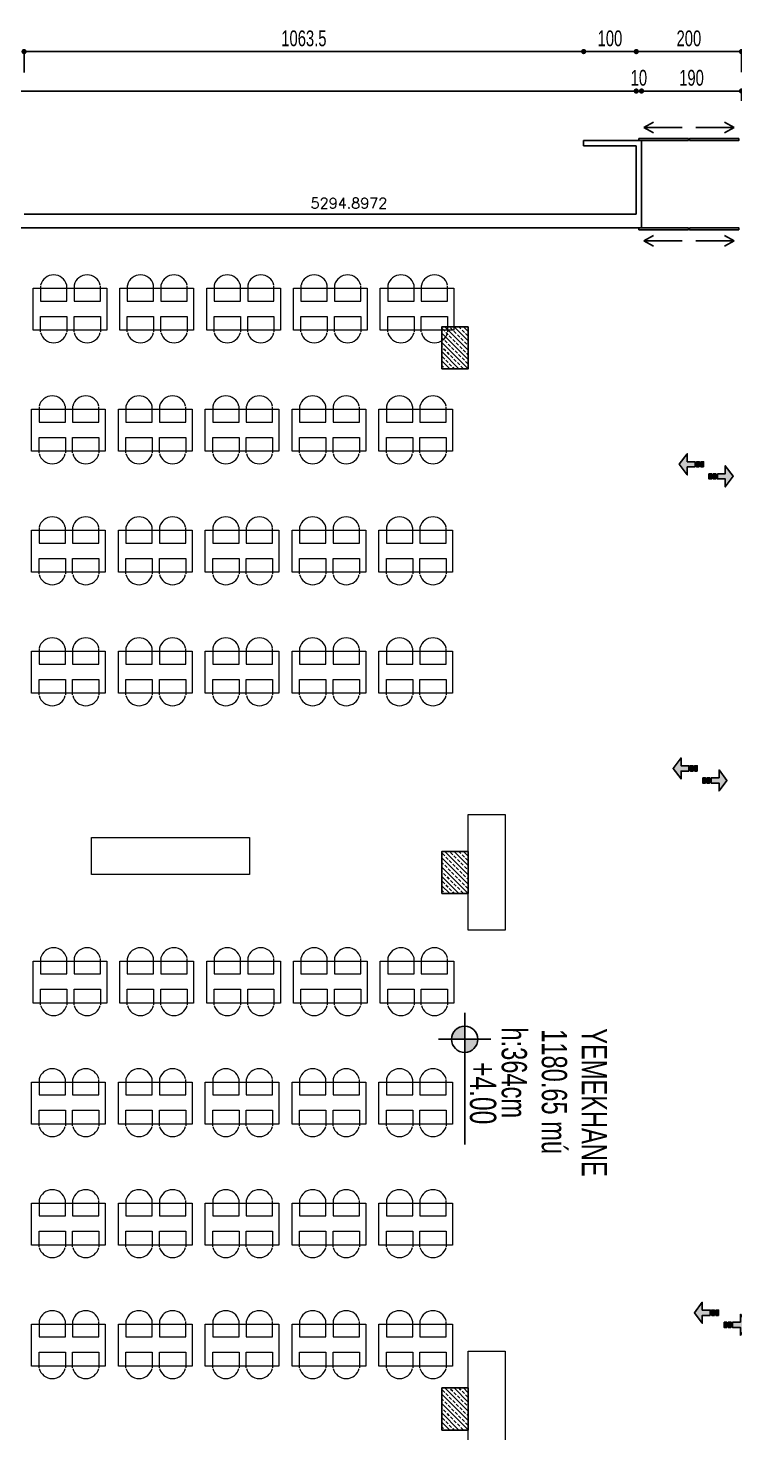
# Model space of a CAD drawing. Header units: millimetres. Extents: x 322668 to 332469, y 13187 to 20117.
# Drawn here: x 326227 to 327571, y 16097 to 18768 of the extents above; entities that cross this region are included whole.
import ezdxf
from ezdxf.enums import TextEntityAlignment as Align

# ---------------------------------------------------------------- set-up
doc = ezdxf.new("R2010")
doc.units = ezdxf.units.MM
doc.header["$LTSCALE"] = 50
doc.header["$MEASUREMENT"] = 0
doc.header["$PDMODE"] = 3
doc.header["$PDSIZE"] = -0.5
doc.layers.get('0').update_dxf_attribs({"linetype": 'CONTINUOUS'})
doc.layers.get('DEFPOINTS').update_dxf_attribs({"linetype": 'CONTINUOUS'})
for name, color, linetype in [('Duvar h-190', 8, 'CONTINUOUS'), ('KAPI', 12, 'CONTINUOUS'), ('KOT-BITMIS', 7, 'CONTINUOUS'), ('KOT-BITMIS @ 1', 7, 'CONTINUOUS'), ('KOT-CIZGI', 7, 'CONTINUOUS'), ('KOT-KABA', 6, 'CONTINUOUS'), ('MIM_BA', 3, 'CONTINUOUS'), ('MIM_DUVAR', 4, 'CONTINUOUS'), ('MIM_OLCU-DIS', 1, 'CONTINUOUS'), ('MIM_TARAMA', 8, 'CONTINUOUS'), ('TEXT2', 2, 'CONTINUOUS')]:
    doc.layers.add(name, color=color, linetype=linetype)
doc.layers.add('MIM_TEFRIS', color=31, linetype='CONTINUOUS', lineweight=5)
doc.styles.add('KOT', font='twsimplx.shx', dxfattribs={"width": 0.7, "height": 40})
doc.styles.add('OLCU', font='TSIMPLEX.SHX', dxfattribs={"width": 0.7})
doc.styles.add('ROMANS', font='romans.shx')
doc.styles.add('TWSIMPLX', font='twsimplx.shx', dxfattribs={"width": 0.7})
doc.dimstyles.new('200-OLCU-DIŞ', dxfattribs={"dimtxt": 30, "dimasz": 10, "dimexe": 0, "dimexo": 0, "dimgap": 10, "dimtad": 1, "dimdec": 1, "dimdsep": 46, "dimtxsty": 'OLCU', "dimblk1": 'DOT', "dimblk2": 'DOT', "dimsah": 1, "dimcen": 0, "dimclrd": 7, "dimclre": 7, "dimclrt": 4, "dimadec": 0, "dimazin": 0, "dimtfac": 1, "dimtdec": 1, "dimtix": 1, "dimtmove": 2, "dimatfit": 3, "dimldrblk": 'DOT', "dimfxl": 0, "dimtolj": 1, "dimarcsym": 0})

# ---------------------------------------------------------------- blocks, each defined once
blk = doc.blocks.new('_DOT')
at = {"color": 0, "linetype": 'ByBlock'}
blk.add_line((-0.5, 0), (-1, 0), dxfattribs=at)
at = {"color": 0, "linetype": 'ByBlock', "const_width": 0.5}
blk.add_lwpolyline([(-0.25, 0, 1), (0.25, 0, 1)], format="xyb", close=True, dxfattribs=at)
blk = doc.blocks.new('*D239')
at = {"layer": 'DEFPOINTS', "color": 0}
for p in [(327393.1, 18648), (327393.1, 18554, -1682.5), (327583.1, 18408, -452.2)]:
    blk.add_point(p, dxfattribs=at)
at = {"layer": 'MIM_OLCU-DIS', "color": 7, "lineweight": -2}
for p, q in [((327393.1, 18645.7), (327393.1, 18648)), ((327573.1, 18648), (327403.1, 18648)), ((327583.1, 18629.2), (327583.1, 18648))]:
    blk.add_line(p, q, dxfattribs=at)
at = {"layer": 'MIM_OLCU-DIS', "color": 7, "lineweight": -2, "xscale": 10, "yscale": 10, "zscale": 10, "rotation": 180}
blk.add_blockref('_DOT', (327393.1, 18648), dxfattribs=at)
at = {"layer": 'MIM_OLCU-DIS', "color": 7, "lineweight": -2, "xscale": 10, "yscale": 10, "zscale": 10}
blk.add_blockref('_DOT', (327583.1, 18648), dxfattribs=at)
at = {"layer": 'MIM_OLCU-DIS', "color": 4, "insert": (327488.1, 18673), "char_height": 30, "attachment_point": 5, "style": 'OLCU'}
blk.add_mtext('\\A1;190', dxfattribs=at)
blk = doc.blocks.new('*D240')
at = {"layer": 'DEFPOINTS', "color": 0}
for p in [(327383.1, 18648), (327383.1, 18544, -1682.5), (327393.1, 18554, -1682.5)]:
    blk.add_point(p, dxfattribs=at)
at = {"layer": 'MIM_OLCU-DIS', "color": 7, "lineweight": -2}
for p, q in [((327373.1, 18648), (327363.1, 18648)), ((327383.1, 18645.5), (327383.1, 18648)), ((327393.1, 18648), (327383.1, 18648)), ((327393.1, 18645.7), (327393.1, 18648)), ((327403.1, 18648), (327413.1, 18648))]:
    blk.add_line(p, q, dxfattribs=at)
at = {"layer": 'MIM_OLCU-DIS', "color": 7, "lineweight": -2, "xscale": 10, "yscale": 10, "zscale": 10}
blk.add_blockref('_DOT', (327383.1, 18648), dxfattribs=at)
at = {"layer": 'MIM_OLCU-DIS', "color": 7, "lineweight": -2, "xscale": 10, "yscale": 10, "zscale": 10, "rotation": 180}
blk.add_blockref('_DOT', (327393.1, 18648), dxfattribs=at)
at = {"layer": 'MIM_OLCU-DIS', "color": 4, "insert": (327388.1, 18673), "char_height": 30, "attachment_point": 5, "style": 'OLCU'}
blk.add_mtext('\\A1;10', dxfattribs=at)
blk = doc.blocks.new('*D241')
at = {"layer": 'DEFPOINTS', "color": 0}
for p in [(324530.6, 18648), (327383.1, 18544, -1682.5), (324530.6, 18408, -758.8)]:
    blk.add_point(p, dxfattribs=at)
at = {"layer": 'MIM_OLCU-DIS', "color": 7, "lineweight": -2}
for p, q in [((324530.6, 18635.9), (324530.6, 18648)), ((327373.1, 18648), (324540.6, 18648)), ((327383.1, 18645.5), (327383.1, 18648))]:
    blk.add_line(p, q, dxfattribs=at)
at = {"layer": 'MIM_OLCU-DIS', "color": 7, "lineweight": -2, "xscale": 10, "yscale": 10, "zscale": 10, "rotation": 180}
blk.add_blockref('_DOT', (324530.6, 18648), dxfattribs=at)
at = {"layer": 'MIM_OLCU-DIS', "color": 7, "lineweight": -2, "xscale": 10, "yscale": 10, "zscale": 10}
blk.add_blockref('_DOT', (327383.1, 18648), dxfattribs=at)
at = {"layer": 'MIM_OLCU-DIS', "color": 4, "insert": (325956.9, 18673), "char_height": 30, "attachment_point": 5, "style": 'OLCU'}
blk.add_mtext('\\A1;2852.5', dxfattribs=at)
blk = doc.blocks.new('*D246')
at = {"layer": 'DEFPOINTS', "color": 0}
for p in [(327383.1, 18723), (327383.1, 18544, -1682.5), (327583.1, 18408, 67.5)]:
    blk.add_point(p, dxfattribs=at)
at = {"layer": 'MIM_OLCU-DIS', "color": 7, "lineweight": -2}
for p, q in [((327383.1, 18718.7), (327383.1, 18723)), ((327573.1, 18723), (327393.1, 18723)), ((327583.1, 18683.9), (327583.1, 18723))]:
    blk.add_line(p, q, dxfattribs=at)
at = {"layer": 'MIM_OLCU-DIS', "color": 7, "lineweight": -2, "xscale": 10, "yscale": 10, "zscale": 10, "rotation": 180}
blk.add_blockref('_DOT', (327383.1, 18723), dxfattribs=at)
at = {"layer": 'MIM_OLCU-DIS', "color": 7, "lineweight": -2, "xscale": 10, "yscale": 10, "zscale": 10}
blk.add_blockref('_DOT', (327583.1, 18723), dxfattribs=at)
at = {"layer": 'MIM_OLCU-DIS', "color": 4, "insert": (327483.1, 18748), "char_height": 30, "attachment_point": 5, "style": 'OLCU'}
blk.add_mtext('\\A1;200', dxfattribs=at)
blk = doc.blocks.new('*D247')
at = {"layer": 'DEFPOINTS', "color": 0}
for p in [(327283.1, 18723), (327283.1, 18544, -1682.5), (327383.1, 18544, -1682.5)]:
    blk.add_point(p, dxfattribs=at)
at = {"layer": 'MIM_OLCU-DIS', "color": 7, "lineweight": -2}
for p, q in [((327283.1, 18718.7), (327283.1, 18723)), ((327373.1, 18723), (327293.1, 18723)), ((327383.1, 18718.7), (327383.1, 18723))]:
    blk.add_line(p, q, dxfattribs=at)
at = {"layer": 'MIM_OLCU-DIS', "color": 7, "lineweight": -2, "xscale": 10, "yscale": 10, "zscale": 10, "rotation": 180}
blk.add_blockref('_DOT', (327283.1, 18723), dxfattribs=at)
at = {"layer": 'MIM_OLCU-DIS', "color": 7, "lineweight": -2, "xscale": 10, "yscale": 10, "zscale": 10}
blk.add_blockref('_DOT', (327383.1, 18723), dxfattribs=at)
at = {"layer": 'MIM_OLCU-DIS', "color": 4, "insert": (327333.1, 18748), "char_height": 30, "attachment_point": 5, "style": 'OLCU'}
blk.add_mtext('\\A1;100', dxfattribs=at)
blk = doc.blocks.new('*D248')
at = {"layer": 'DEFPOINTS', "color": 0}
for p in [(326219.6, 18723), (327283.1, 18544, -1682.5), (326219.6, 18414)]:
    blk.add_point(p, dxfattribs=at)
at = {"layer": 'MIM_OLCU-DIS', "color": 7, "lineweight": -2}
for p, q in [((326219.6, 18683), (326219.6, 18723)), ((327273.1, 18723), (326229.6, 18723)), ((327283.1, 18718.7), (327283.1, 18723))]:
    blk.add_line(p, q, dxfattribs=at)
at = {"layer": 'MIM_OLCU-DIS', "color": 7, "lineweight": -2, "xscale": 10, "yscale": 10, "zscale": 10, "rotation": 180}
blk.add_blockref('_DOT', (326219.6, 18723), dxfattribs=at)
at = {"layer": 'MIM_OLCU-DIS', "color": 7, "lineweight": -2, "xscale": 10, "yscale": 10, "zscale": 10}
blk.add_blockref('_DOT', (327283.1, 18723), dxfattribs=at)
at = {"layer": 'MIM_OLCU-DIS', "color": 4, "insert": (326751.4, 18748), "char_height": 30, "attachment_point": 5, "style": 'OLCU'}
blk.add_mtext('\\A1;1063.5', dxfattribs=at)
blk = doc.blocks.new('100KOTPL')
at = {"layer": 'KOT-CIZGI'}
h = blk.add_hatch(color=256, dxfattribs=at)
h.paths.add_polyline_path([(0, 0), (12.5, 0, 0.414214), (0, 12.5)])
h.paths.add_polyline_path([(0, -12.5), (0, 0), (-12.5, 0, 0.414214)])
for p, q in [((0, -25), (0, 25)), ((-25, 0), (100, 0))]:
    blk.add_line(p, q, dxfattribs=at)
blk.add_circle((0, 0), 12.5, dxfattribs=at)
at = {"layer": 'KOT-BITMIS', "style": 'KOT', "width": 0.7}
blk.add_attdef('BITMISKOT', (25, 5), '', height=25, dxfattribs=at)
at = {"layer": 'KOT-KABA', "style": 'KOT', "width": 0.7}
blk.add_attdef('KABAKOT', text='', height=25, dxfattribs=at).set_placement((25, -5), align=Align.TOP_LEFT)
blk = doc.blocks.new('*U547')
at = {"layer": 'TEXT2'}
ref = blk.add_blockref('100KOTPL', (327057, 16845.4), dxfattribs=dict(at, xscale=2, yscale=2, zscale=4, rotation=270))
ref.add_attrib('BITMISKOT', '+4.00', (327067, 16802.1), dxfattribs={"layer": 'KOT-BITMIS @ 1', "height": 50, "rotation": 270, "style": 'KOT', "width": 0.7})
blk = doc.blocks.new('YÖN OKU')
at = {"linetype": 'Continuous'}
h = blk.add_hatch(color=1, dxfattribs=at)
h.paths.add_polyline_path([(10, -8), (0, -8), (0, -13), (10, -13)])
h.paths.add_polyline_path([(10, 0), (0, 0), (0, -5), (10, -5)])
blk.add_hatch(color=1, dxfattribs=at).paths.add_polyline_path([(10, -16), (0, -16), (0, -31), (-15, -31), (5, -46), (25, -31), (10, -31)])
at = {"color": 1, "linetype": 'Continuous'}
for points in [[(10, 0), (0, 0), (0, -5), (10, -5)], [(10, -8), (0, -8), (0, -13), (10, -13)]]:
    blk.add_lwpolyline(points, close=True, dxfattribs=at)
blk.add_lwpolyline([(10, -16), (0, -16), (0, -31), (-15, -31), (5, -46), (25, -31), (10, -31), (10, -16)], dxfattribs=at)

msp = doc.modelspace()

# ---------------------------------------------------------------- hatches: boundary and pattern name
at = {"layer": 'MIM_TARAMA'}
h = msp.add_hatch(dxfattribs=at)
h.set_pattern_fill('ANSI33', color=256, scale=50, angle=-90)
h.set_pattern_definition([(315, (321596.336, 414617.525), (8.83883476, 8.83883476), []), (315, (321596.336, 414608.686), (8.83883476, 8.83883476), [6.25, -3.125])])
h.paths.add_polyline_path([(327063.62, 18120), (327063.62, 18200), (327038.62, 18200), (327038.62, 18120)])
h.paths.add_polyline_path([(327038.62, 18120), (327038.62, 18200), (327013.62, 18200), (327013.62, 18120)])
h = msp.add_hatch(dxfattribs=at)
h.set_pattern_fill('ANSI33', color=256, scale=50, angle=-90)
h.set_pattern_definition([(315, (321596.336, 413620.025), (8.83883476, 8.83883476), []), (315, (321596.336, 413611.186), (8.83883476, 8.83883476), [6.25, -3.125])])
h.paths.add_polyline_path([(327063.62, 17122.5), (327063.62, 17202.5), (327038.62, 17202.5), (327038.62, 17122.5)])
h.paths.add_polyline_path([(327038.62, 17122.5), (327038.62, 17202.5), (327013.62, 17202.5), (327013.62, 17122.5)])
h = msp.add_hatch(dxfattribs=at)
h.set_pattern_fill('ANSI33', color=256, scale=50, angle=-90)
h.set_pattern_definition([(315, (321596.336, 412600.025), (8.83883476, 8.83883476), []), (315, (321596.336, 412591.186), (8.83883476, 8.83883476), [6.25, -3.125])])
h.paths.add_polyline_path([(327063.62, 16102.5), (327063.62, 16182.5), (327038.62, 16182.5), (327038.62, 16102.5)])
h.paths.add_polyline_path([(327038.62, 16102.5), (327038.62, 16182.5), (327013.62, 16182.5), (327013.62, 16102.5)])

# ---------------------------------------------------------------- linework, layer by layer
at = {"layer": 'KAPI'}
for p, q in [((327397.27, 18578.66, -1682.5), (327415.76, 18589.05, -1682.5)), ((327569.24, 18578.66, -1682.5), (327550.76, 18589.05, -1682.5)), ((327397.27, 18578.66, -1682.5), (327470.32, 18578.66, -1682.5)), ((327397.27, 18578.66, -1682.5), (327415.76, 18568.27, -1682.5)), ((327569.24, 18578.66, -1682.5), (327496.19, 18578.66, -1682.5)), ((327569.24, 18578.66, -1682.5), (327550.76, 18568.27, -1682.5)), ((327397.27, 18363.27, -1682.5), (327415.76, 18373.66, -1682.5)), ((327397.27, 18363.27, -1682.5), (327415.76, 18352.88, -1682.5)), ((327397.27, 18363.27, -1682.5), (327470.32, 18363.27, -1682.5)), ((327569.24, 18363.27, -1682.5), (327496.19, 18363.27, -1682.5)), ((327569.24, 18363.27, -1682.5), (327550.76, 18373.66, -1682.5)), ((327569.24, 18363.27, -1682.5), (327550.76, 18352.88, -1682.5))]:
    msp.add_line(p, q, dxfattribs=at)
at = {"layer": 'KAPI', "elevation": -1682.5}
for points in [[(327482.09, 18553.96), (327482.09, 18557.58), (327388.26, 18557.58), (327388.26, 18553.96), (327482.09, 18553.96)], [(327484.09, 18553.96), (327484.09, 18557.58), (327577.92, 18557.58), (327577.92, 18553.96), (327484.09, 18553.96)], [(327482.09, 18387.96), (327482.09, 18384.35), (327388.26, 18384.35), (327388.26, 18387.96), (327482.09, 18387.96)], [(327484.09, 18387.96), (327484.09, 18384.35), (327577.92, 18384.35), (327577.92, 18387.96), (327484.09, 18387.96)]]:
    msp.add_lwpolyline(points, dxfattribs=at)
at = {"layer": 'MIM_BA'}
for points in [[(327063.62, 18200), (327013.62, 18200), (327013.62, 18120), (327063.62, 18120)], [(327063.62, 17202.5), (327013.62, 17202.5), (327013.62, 17122.5), (327063.62, 17122.5)], [(327063.62, 16182.5), (327013.62, 16182.5), (327013.62, 16102.5), (327063.62, 16102.5)]]:
    msp.add_lwpolyline(points, close=True, dxfattribs=at)
at = {"layer": 'MIM_DUVAR'}
for p, q in [((327283.09, 18543.96, -1682.5), (327283.09, 18553.96, -1682.5)), ((327283.09, 18553.96, -1682.5), (327393.09, 18553.96, -1682.5)), ((327383.09, 18543.96, -1682.5), (327283.09, 18543.96, -1682.5)), ((327383.09, 18413.96, -1682.5), (327383.09, 18543.96, -1682.5)), ((327393.09, 18387.96, -1682.5), (327393.09, 18553.96, -1682.5)), ((327168.62, 18387.96), (327393.09, 18387.96, -1682.5))]:
    msp.add_line(p, q, dxfattribs=at)
at = {"layer": 'MIM_DUVAR', "color": 22}
for p, q in [((326219.62, 18413.96), (327383.09, 18413.96)), ((324818.12, 18387.96), (327168.62, 18387.96))]:
    msp.add_line(p, q, dxfattribs=at)
at = {"layer": 'MIM_TEFRIS'}
for points in [[(326376.66, 18273.14), (326376.66, 18193.14), (326236.66, 18193.14), (326236.66, 18273.14)], [(326541.66, 18273.14), (326541.66, 18193.14), (326401.66, 18193.14), (326401.66, 18273.14)], [(326706.66, 18273.14), (326706.66, 18193.14), (326566.66, 18193.14), (326566.66, 18273.14)], [(326871.66, 18273.14), (326871.66, 18193.14), (326731.66, 18193.14), (326731.66, 18273.14)], [(327036.66, 18273.14), (327036.66, 18193.14), (326896.66, 18193.14), (326896.66, 18273.14)], [(326373.95, 18043.14), (326373.95, 17963.14), (326233.95, 17963.14), (326233.95, 18043.14)], [(326538.95, 18043.14), (326538.95, 17963.14), (326398.95, 17963.14), (326398.95, 18043.14)], [(326703.95, 18043.14), (326703.95, 17963.14), (326563.95, 17963.14), (326563.95, 18043.14)], [(326868.95, 18043.14), (326868.95, 17963.14), (326728.95, 17963.14), (326728.95, 18043.14)], [(327033.95, 18043.14), (327033.95, 17963.14), (326893.95, 17963.14), (326893.95, 18043.14)], [(326373.95, 17813.14), (326373.95, 17733.14), (326233.95, 17733.14), (326233.95, 17813.14)], [(326538.95, 17813.14), (326538.95, 17733.14), (326398.95, 17733.14), (326398.95, 17813.14)], [(326703.95, 17813.14), (326703.95, 17733.14), (326563.95, 17733.14), (326563.95, 17813.14)], [(326868.95, 17813.14), (326868.95, 17733.14), (326728.95, 17733.14), (326728.95, 17813.14)], [(327033.95, 17813.14), (327033.95, 17733.14), (326893.95, 17733.14), (326893.95, 17813.14)], [(326373.95, 17583.14), (326373.95, 17503.14), (326233.95, 17503.14), (326233.95, 17583.14)], [(326538.95, 17583.14), (326538.95, 17503.14), (326398.95, 17503.14), (326398.95, 17583.14)], [(326703.95, 17583.14), (326703.95, 17503.14), (326563.95, 17503.14), (326563.95, 17583.14)], [(326868.95, 17583.14), (326868.95, 17503.14), (326728.95, 17503.14), (326728.95, 17583.14)], [(327033.95, 17583.14), (327033.95, 17503.14), (326893.95, 17503.14), (326893.95, 17583.14)], [(326376.66, 16994.07), (326376.66, 16914.07), (326236.66, 16914.07), (326236.66, 16994.07)], [(326541.66, 16994.07), (326541.66, 16914.07), (326401.66, 16914.07), (326401.66, 16994.07)], [(326706.66, 16994.07), (326706.66, 16914.07), (326566.66, 16914.07), (326566.66, 16994.07)], [(326871.66, 16994.07), (326871.66, 16914.07), (326731.66, 16914.07), (326731.66, 16994.07)], [(327036.66, 16994.07), (327036.66, 16914.07), (326896.66, 16914.07), (326896.66, 16994.07)], [(326373.95, 16764.07), (326373.95, 16684.07), (326233.95, 16684.07), (326233.95, 16764.07)], [(326538.95, 16764.07), (326538.95, 16684.07), (326398.95, 16684.07), (326398.95, 16764.07)], [(326703.95, 16764.07), (326703.95, 16684.07), (326563.95, 16684.07), (326563.95, 16764.07)], [(326868.95, 16764.07), (326868.95, 16684.07), (326728.95, 16684.07), (326728.95, 16764.07)], [(327033.95, 16764.07), (327033.95, 16684.07), (326893.95, 16684.07), (326893.95, 16764.07)], [(326373.95, 16534.07), (326373.95, 16454.07), (326233.95, 16454.07), (326233.95, 16534.07)], [(326538.95, 16534.07), (326538.95, 16454.07), (326398.95, 16454.07), (326398.95, 16534.07)], [(326703.95, 16534.07), (326703.95, 16454.07), (326563.95, 16454.07), (326563.95, 16534.07)], [(326868.95, 16534.07), (326868.95, 16454.07), (326728.95, 16454.07), (326728.95, 16534.07)], [(327033.95, 16534.07), (327033.95, 16454.07), (326893.95, 16454.07), (326893.95, 16534.07)], [(326373.95, 16304.07), (326373.95, 16224.07), (326233.95, 16224.07), (326233.95, 16304.07)], [(326538.95, 16304.07), (326538.95, 16224.07), (326398.95, 16224.07), (326398.95, 16304.07)], [(326703.95, 16304.07), (326703.95, 16224.07), (326563.95, 16224.07), (326563.95, 16304.07)], [(326868.95, 16304.07), (326868.95, 16224.07), (326728.95, 16224.07), (326728.95, 16304.07)], [(327033.95, 16304.07), (327033.95, 16224.07), (326893.95, 16224.07), (326893.95, 16304.07)]]:
    msp.add_lwpolyline(points, close=True, dxfattribs=at)
for points in [[(326250.85, 18277.95), (326250.85, 18248.54), (326300.85, 18248.54), (326300.85, 18277.95)], [(326314.59, 18277.95), (326314.59, 18248.54), (326364.59, 18248.54), (326364.59, 18277.95)], [(326415.85, 18277.95), (326415.85, 18248.54), (326465.85, 18248.54), (326465.85, 18277.95)], [(326479.59, 18277.95), (326479.59, 18248.54), (326529.59, 18248.54), (326529.59, 18277.95)], [(326580.85, 18277.95), (326580.85, 18248.54), (326630.85, 18248.54), (326630.85, 18277.95)], [(326644.59, 18277.95), (326644.59, 18248.54), (326694.59, 18248.54), (326694.59, 18277.95)], [(326745.85, 18277.95), (326745.85, 18248.54), (326795.85, 18248.54), (326795.85, 18277.95)], [(326809.59, 18277.95), (326809.59, 18248.54), (326859.59, 18248.54), (326859.59, 18277.95)], [(326910.85, 18277.95), (326910.85, 18248.54), (326960.85, 18248.54), (326960.85, 18277.95)], [(326974.59, 18277.95), (326974.59, 18248.54), (327024.59, 18248.54), (327024.59, 18277.95)], [(326250.85, 18190), (326250.85, 18219.4), (326300.85, 18219.4), (326300.85, 18190)], [(326314.59, 18190), (326314.59, 18219.4), (326364.59, 18219.4), (326364.59, 18190)], [(326415.85, 18190), (326415.85, 18219.4), (326465.85, 18219.4), (326465.85, 18190)], [(326479.59, 18190), (326479.59, 18219.4), (326529.59, 18219.4), (326529.59, 18190)], [(326580.85, 18190), (326580.85, 18219.4), (326630.85, 18219.4), (326630.85, 18190)], [(326644.59, 18190), (326644.59, 18219.4), (326694.59, 18219.4), (326694.59, 18190)], [(326745.85, 18190), (326745.85, 18219.4), (326795.85, 18219.4), (326795.85, 18190)], [(326809.59, 18190), (326809.59, 18219.4), (326859.59, 18219.4), (326859.59, 18190)], [(326910.85, 18190), (326910.85, 18219.4), (326960.85, 18219.4), (326960.85, 18190)], [(326974.59, 18190), (326974.59, 18219.4), (327024.59, 18219.4), (327024.59, 18190)], [(326248.15, 18047.95), (326248.15, 18018.54), (326298.15, 18018.54), (326298.15, 18047.95)], [(326311.88, 18047.95), (326311.88, 18018.54), (326361.88, 18018.54), (326361.88, 18047.95)], [(326413.15, 18047.95), (326413.15, 18018.54), (326463.15, 18018.54), (326463.15, 18047.95)], [(326476.88, 18047.95), (326476.88, 18018.54), (326526.88, 18018.54), (326526.88, 18047.95)], [(326578.15, 18047.95), (326578.15, 18018.54), (326628.15, 18018.54), (326628.15, 18047.95)], [(326641.88, 18047.95), (326641.88, 18018.54), (326691.88, 18018.54), (326691.88, 18047.95)], [(326743.15, 18047.95), (326743.15, 18018.54), (326793.15, 18018.54), (326793.15, 18047.95)], [(326806.88, 18047.95), (326806.88, 18018.54), (326856.88, 18018.54), (326856.88, 18047.95)], [(326908.15, 18047.95), (326908.15, 18018.54), (326958.15, 18018.54), (326958.15, 18047.95)], [(326971.88, 18047.95), (326971.88, 18018.54), (327021.88, 18018.54), (327021.88, 18047.95)], [(326248.15, 17960), (326248.15, 17989.4), (326298.15, 17989.4), (326298.15, 17960)], [(326311.88, 17960), (326311.88, 17989.4), (326361.88, 17989.4), (326361.88, 17960)], [(326413.15, 17960), (326413.15, 17989.4), (326463.15, 17989.4), (326463.15, 17960)], [(326476.88, 17960), (326476.88, 17989.4), (326526.88, 17989.4), (326526.88, 17960)], [(326578.15, 17960), (326578.15, 17989.4), (326628.15, 17989.4), (326628.15, 17960)], [(326641.88, 17960), (326641.88, 17989.4), (326691.88, 17989.4), (326691.88, 17960)], [(326743.15, 17960), (326743.15, 17989.4), (326793.15, 17989.4), (326793.15, 17960)], [(326806.88, 17960), (326806.88, 17989.4), (326856.88, 17989.4), (326856.88, 17960)], [(326908.15, 17960), (326908.15, 17989.4), (326958.15, 17989.4), (326958.15, 17960)], [(326971.88, 17960), (326971.88, 17989.4), (327021.88, 17989.4), (327021.88, 17960)], [(326248.15, 17817.95), (326248.15, 17788.54), (326298.15, 17788.54), (326298.15, 17817.95)], [(326311.88, 17817.95), (326311.88, 17788.54), (326361.88, 17788.54), (326361.88, 17817.95)], [(326413.15, 17817.95), (326413.15, 17788.54), (326463.15, 17788.54), (326463.15, 17817.95)], [(326476.88, 17817.95), (326476.88, 17788.54), (326526.88, 17788.54), (326526.88, 17817.95)], [(326578.15, 17817.95), (326578.15, 17788.54), (326628.15, 17788.54), (326628.15, 17817.95)], [(326641.88, 17817.95), (326641.88, 17788.54), (326691.88, 17788.54), (326691.88, 17817.95)], [(326743.15, 17817.95), (326743.15, 17788.54), (326793.15, 17788.54), (326793.15, 17817.95)], [(326806.88, 17817.95), (326806.88, 17788.54), (326856.88, 17788.54), (326856.88, 17817.95)], [(326908.15, 17817.95), (326908.15, 17788.54), (326958.15, 17788.54), (326958.15, 17817.95)], [(326971.88, 17817.95), (326971.88, 17788.54), (327021.88, 17788.54), (327021.88, 17817.95)], [(326248.15, 17730), (326248.15, 17759.4), (326298.15, 17759.4), (326298.15, 17730)], [(326311.88, 17730), (326311.88, 17759.4), (326361.88, 17759.4), (326361.88, 17730)], [(326413.15, 17730), (326413.15, 17759.4), (326463.15, 17759.4), (326463.15, 17730)], [(326476.88, 17730), (326476.88, 17759.4), (326526.88, 17759.4), (326526.88, 17730)], [(326578.15, 17730), (326578.15, 17759.4), (326628.15, 17759.4), (326628.15, 17730)], [(326641.88, 17730), (326641.88, 17759.4), (326691.88, 17759.4), (326691.88, 17730)], [(326743.15, 17730), (326743.15, 17759.4), (326793.15, 17759.4), (326793.15, 17730)], [(326806.88, 17730), (326806.88, 17759.4), (326856.88, 17759.4), (326856.88, 17730)], [(326908.15, 17730), (326908.15, 17759.4), (326958.15, 17759.4), (326958.15, 17730)], [(326971.88, 17730), (326971.88, 17759.4), (327021.88, 17759.4), (327021.88, 17730)], [(326248.15, 17587.95), (326248.15, 17558.54), (326298.15, 17558.54), (326298.15, 17587.95)], [(326311.88, 17587.95), (326311.88, 17558.54), (326361.88, 17558.54), (326361.88, 17587.95)], [(326413.15, 17587.95), (326413.15, 17558.54), (326463.15, 17558.54), (326463.15, 17587.95)], [(326476.88, 17587.95), (326476.88, 17558.54), (326526.88, 17558.54), (326526.88, 17587.95)], [(326578.15, 17587.95), (326578.15, 17558.54), (326628.15, 17558.54), (326628.15, 17587.95)], [(326641.88, 17587.95), (326641.88, 17558.54), (326691.88, 17558.54), (326691.88, 17587.95)], [(326743.15, 17587.95), (326743.15, 17558.54), (326793.15, 17558.54), (326793.15, 17587.95)], [(326806.88, 17587.95), (326806.88, 17558.54), (326856.88, 17558.54), (326856.88, 17587.95)], [(326908.15, 17587.95), (326908.15, 17558.54), (326958.15, 17558.54), (326958.15, 17587.95)], [(326971.88, 17587.95), (326971.88, 17558.54), (327021.88, 17558.54), (327021.88, 17587.95)], [(326248.15, 17500), (326248.15, 17529.4), (326298.15, 17529.4), (326298.15, 17500)], [(326311.88, 17500), (326311.88, 17529.4), (326361.88, 17529.4), (326361.88, 17500)], [(326413.15, 17500), (326413.15, 17529.4), (326463.15, 17529.4), (326463.15, 17500)], [(326476.88, 17500), (326476.88, 17529.4), (326526.88, 17529.4), (326526.88, 17500)], [(326578.15, 17500), (326578.15, 17529.4), (326628.15, 17529.4), (326628.15, 17500)], [(326641.88, 17500), (326641.88, 17529.4), (326691.88, 17529.4), (326691.88, 17500)], [(326743.15, 17500), (326743.15, 17529.4), (326793.15, 17529.4), (326793.15, 17500)], [(326806.88, 17500), (326806.88, 17529.4), (326856.88, 17529.4), (326856.88, 17500)], [(326908.15, 17500), (326908.15, 17529.4), (326958.15, 17529.4), (326958.15, 17500)], [(326971.88, 17500), (326971.88, 17529.4), (327021.88, 17529.4), (327021.88, 17500)], [(327133.62, 17052.5), (327063.62, 17052.5), (327063.62, 17272.5), (327133.62, 17272.5), (327133.62, 17052.5)], [(326648.07, 17228.85), (326648.07, 17158.85), (326348.07, 17158.85), (326348.07, 17228.85), (326648.07, 17228.85)], [(326250.85, 16998.88), (326250.85, 16969.47), (326300.85, 16969.47), (326300.85, 16998.88)], [(326314.59, 16998.88), (326314.59, 16969.47), (326364.59, 16969.47), (326364.59, 16998.88)], [(326415.85, 16998.88), (326415.85, 16969.47), (326465.85, 16969.47), (326465.85, 16998.88)], [(326479.59, 16998.88), (326479.59, 16969.47), (326529.59, 16969.47), (326529.59, 16998.88)], [(326580.85, 16998.88), (326580.85, 16969.47), (326630.85, 16969.47), (326630.85, 16998.88)], [(326644.59, 16998.88), (326644.59, 16969.47), (326694.59, 16969.47), (326694.59, 16998.88)], [(326745.85, 16998.88), (326745.85, 16969.47), (326795.85, 16969.47), (326795.85, 16998.88)], [(326809.59, 16998.88), (326809.59, 16969.47), (326859.59, 16969.47), (326859.59, 16998.88)], [(326910.85, 16998.88), (326910.85, 16969.47), (326960.85, 16969.47), (326960.85, 16998.88)], [(326974.59, 16998.88), (326974.59, 16969.47), (327024.59, 16969.47), (327024.59, 16998.88)], [(326250.85, 16910.93), (326250.85, 16940.33), (326300.85, 16940.33), (326300.85, 16910.93)], [(326314.59, 16910.93), (326314.59, 16940.33), (326364.59, 16940.33), (326364.59, 16910.93)], [(326415.85, 16910.93), (326415.85, 16940.33), (326465.85, 16940.33), (326465.85, 16910.93)], [(326479.59, 16910.93), (326479.59, 16940.33), (326529.59, 16940.33), (326529.59, 16910.93)], [(326580.85, 16910.93), (326580.85, 16940.33), (326630.85, 16940.33), (326630.85, 16910.93)], [(326644.59, 16910.93), (326644.59, 16940.33), (326694.59, 16940.33), (326694.59, 16910.93)], [(326745.85, 16910.93), (326745.85, 16940.33), (326795.85, 16940.33), (326795.85, 16910.93)], [(326809.59, 16910.93), (326809.59, 16940.33), (326859.59, 16940.33), (326859.59, 16910.93)], [(326910.85, 16910.93), (326910.85, 16940.33), (326960.85, 16940.33), (326960.85, 16910.93)], [(326974.59, 16910.93), (326974.59, 16940.33), (327024.59, 16940.33), (327024.59, 16910.93)], [(326248.15, 16768.88), (326248.15, 16739.47), (326298.15, 16739.47), (326298.15, 16768.88)], [(326311.88, 16768.88), (326311.88, 16739.47), (326361.88, 16739.47), (326361.88, 16768.88)], [(326413.15, 16768.88), (326413.15, 16739.47), (326463.15, 16739.47), (326463.15, 16768.88)], [(326476.88, 16768.88), (326476.88, 16739.47), (326526.88, 16739.47), (326526.88, 16768.88)], [(326578.15, 16768.88), (326578.15, 16739.47), (326628.15, 16739.47), (326628.15, 16768.88)], [(326641.88, 16768.88), (326641.88, 16739.47), (326691.88, 16739.47), (326691.88, 16768.88)], [(326743.15, 16768.88), (326743.15, 16739.47), (326793.15, 16739.47), (326793.15, 16768.88)], [(326806.88, 16768.88), (326806.88, 16739.47), (326856.88, 16739.47), (326856.88, 16768.88)], [(326908.15, 16768.88), (326908.15, 16739.47), (326958.15, 16739.47), (326958.15, 16768.88)], [(326971.88, 16768.88), (326971.88, 16739.47), (327021.88, 16739.47), (327021.88, 16768.88)], [(326248.15, 16680.93), (326248.15, 16710.33), (326298.15, 16710.33), (326298.15, 16680.93)], [(326311.88, 16680.93), (326311.88, 16710.33), (326361.88, 16710.33), (326361.88, 16680.93)], [(326413.15, 16680.93), (326413.15, 16710.33), (326463.15, 16710.33), (326463.15, 16680.93)], [(326476.88, 16680.93), (326476.88, 16710.33), (326526.88, 16710.33), (326526.88, 16680.93)], [(326578.15, 16680.93), (326578.15, 16710.33), (326628.15, 16710.33), (326628.15, 16680.93)], [(326641.88, 16680.93), (326641.88, 16710.33), (326691.88, 16710.33), (326691.88, 16680.93)], [(326743.15, 16680.93), (326743.15, 16710.33), (326793.15, 16710.33), (326793.15, 16680.93)], [(326806.88, 16680.93), (326806.88, 16710.33), (326856.88, 16710.33), (326856.88, 16680.93)], [(326908.15, 16680.93), (326908.15, 16710.33), (326958.15, 16710.33), (326958.15, 16680.93)], [(326971.88, 16680.93), (326971.88, 16710.33), (327021.88, 16710.33), (327021.88, 16680.93)], [(326248.15, 16538.88), (326248.15, 16509.47), (326298.15, 16509.47), (326298.15, 16538.88)], [(326311.88, 16538.88), (326311.88, 16509.47), (326361.88, 16509.47), (326361.88, 16538.88)], [(326413.15, 16538.88), (326413.15, 16509.47), (326463.15, 16509.47), (326463.15, 16538.88)], [(326476.88, 16538.88), (326476.88, 16509.47), (326526.88, 16509.47), (326526.88, 16538.88)], [(326578.15, 16538.88), (326578.15, 16509.47), (326628.15, 16509.47), (326628.15, 16538.88)], [(326641.88, 16538.88), (326641.88, 16509.47), (326691.88, 16509.47), (326691.88, 16538.88)], [(326743.15, 16538.88), (326743.15, 16509.47), (326793.15, 16509.47), (326793.15, 16538.88)], [(326806.88, 16538.88), (326806.88, 16509.47), (326856.88, 16509.47), (326856.88, 16538.88)], [(326908.15, 16538.88), (326908.15, 16509.47), (326958.15, 16509.47), (326958.15, 16538.88)], [(326971.88, 16538.88), (326971.88, 16509.47), (327021.88, 16509.47), (327021.88, 16538.88)], [(326248.15, 16450.93), (326248.15, 16480.33), (326298.15, 16480.33), (326298.15, 16450.93)], [(326311.88, 16450.93), (326311.88, 16480.33), (326361.88, 16480.33), (326361.88, 16450.93)], [(326413.15, 16450.93), (326413.15, 16480.33), (326463.15, 16480.33), (326463.15, 16450.93)], [(326476.88, 16450.93), (326476.88, 16480.33), (326526.88, 16480.33), (326526.88, 16450.93)], [(326578.15, 16450.93), (326578.15, 16480.33), (326628.15, 16480.33), (326628.15, 16450.93)], [(326641.88, 16450.93), (326641.88, 16480.33), (326691.88, 16480.33), (326691.88, 16450.93)], [(326743.15, 16450.93), (326743.15, 16480.33), (326793.15, 16480.33), (326793.15, 16450.93)], [(326806.88, 16450.93), (326806.88, 16480.33), (326856.88, 16480.33), (326856.88, 16450.93)], [(326908.15, 16450.93), (326908.15, 16480.33), (326958.15, 16480.33), (326958.15, 16450.93)], [(326971.88, 16450.93), (326971.88, 16480.33), (327021.88, 16480.33), (327021.88, 16450.93)], [(326248.15, 16308.88), (326248.15, 16279.47), (326298.15, 16279.47), (326298.15, 16308.88)], [(326311.88, 16308.88), (326311.88, 16279.47), (326361.88, 16279.47), (326361.88, 16308.88)], [(326413.15, 16308.88), (326413.15, 16279.47), (326463.15, 16279.47), (326463.15, 16308.88)], [(326476.88, 16308.88), (326476.88, 16279.47), (326526.88, 16279.47), (326526.88, 16308.88)], [(326578.15, 16308.88), (326578.15, 16279.47), (326628.15, 16279.47), (326628.15, 16308.88)], [(326641.88, 16308.88), (326641.88, 16279.47), (326691.88, 16279.47), (326691.88, 16308.88)], [(326743.15, 16308.88), (326743.15, 16279.47), (326793.15, 16279.47), (326793.15, 16308.88)], [(326806.88, 16308.88), (326806.88, 16279.47), (326856.88, 16279.47), (326856.88, 16308.88)], [(326908.15, 16308.88), (326908.15, 16279.47), (326958.15, 16279.47), (326958.15, 16308.88)], [(326971.88, 16308.88), (326971.88, 16279.47), (327021.88, 16279.47), (327021.88, 16308.88)], [(326248.15, 16220.93), (326248.15, 16250.33), (326298.15, 16250.33), (326298.15, 16220.93)], [(326311.88, 16220.93), (326311.88, 16250.33), (326361.88, 16250.33), (326361.88, 16220.93)], [(326413.15, 16220.93), (326413.15, 16250.33), (326463.15, 16250.33), (326463.15, 16220.93)], [(326476.88, 16220.93), (326476.88, 16250.33), (326526.88, 16250.33), (326526.88, 16220.93)], [(326578.15, 16220.93), (326578.15, 16250.33), (326628.15, 16250.33), (326628.15, 16220.93)], [(326641.88, 16220.93), (326641.88, 16250.33), (326691.88, 16250.33), (326691.88, 16220.93)], [(326743.15, 16220.93), (326743.15, 16250.33), (326793.15, 16250.33), (326793.15, 16220.93)], [(326806.88, 16220.93), (326806.88, 16250.33), (326856.88, 16250.33), (326856.88, 16220.93)], [(326908.15, 16220.93), (326908.15, 16250.33), (326958.15, 16250.33), (326958.15, 16220.93)], [(326971.88, 16220.93), (326971.88, 16250.33), (327021.88, 16250.33), (327021.88, 16220.93)], [(327133.62, 16032.5), (327063.62, 16032.5), (327063.62, 16252.5), (327133.62, 16252.5), (327133.62, 16032.5)]]:
    msp.add_lwpolyline(points, dxfattribs=at)
for centre, radius, start, end in [((326275.85, 18272.85), 25.64, 14.30577, 165.69423), ((326339.59, 18272.85), 25.64, 14.30577, 165.69423), ((326440.85, 18272.85), 25.64, 14.30577, 165.69423), ((326504.59, 18272.85), 25.64, 14.30577, 165.69423), ((326605.85, 18272.85), 25.64, 14.30577, 165.69423), ((326669.59, 18272.85), 25.64, 14.30577, 165.69423), ((326770.85, 18272.85), 25.64, 14.30577, 165.69423), ((326834.59, 18272.85), 25.64, 14.30577, 165.69423), ((326935.85, 18272.85), 25.64, 14.30577, 165.69423), ((326999.59, 18272.85), 25.64, 14.30577, 165.69423), ((326295.85, 18277.95), 5, 360, 14.30577), ((326319.59, 18277.95), 5, 165.69423, 180), ((326420.85, 18277.95), 5, 165.69423, 180), ((326460.85, 18277.95), 5, 360, 14.30577), ((326484.59, 18277.95), 5, 165.69423, 180), ((326585.85, 18277.95), 5, 165.69423, 180), ((326625.85, 18277.95), 5, 360, 14.30577), ((326649.59, 18277.95), 5, 165.69423, 180), ((326750.85, 18277.95), 5, 165.69423, 180), ((326790.85, 18277.95), 5, 360, 14.30577), ((326814.59, 18277.95), 5, 165.69423, 180), ((326915.85, 18277.95), 5, 165.69423, 180), ((326955.85, 18277.95), 5, 360, 14.30577), ((326979.59, 18277.95), 5, 165.69423, 180), ((326275.85, 18195.1), 25.64, 194.30577, 345.69423), ((326339.59, 18195.1), 25.64, 194.30577, 345.69423), ((326440.85, 18195.1), 25.64, 194.30577, 345.69423), ((326504.59, 18195.1), 25.64, 194.30577, 345.69423), ((326605.85, 18195.1), 25.64, 194.30577, 345.69423), ((326669.59, 18195.1), 25.64, 194.30577, 345.69423), ((326770.85, 18195.1), 25.64, 194.30577, 345.69423), ((326834.59, 18195.1), 25.64, 194.30577, 345.69423), ((326935.85, 18195.1), 25.64, 194.30577, 345.69423), ((326999.59, 18195.1), 25.64, 194.30577, 345.69423), ((326273.15, 18042.85), 25.64, 14.30577, 165.69423), ((326336.88, 18042.85), 25.64, 14.30577, 165.69423), ((326438.15, 18042.85), 25.64, 14.30577, 165.69423), ((326501.88, 18042.85), 25.64, 14.30577, 165.69423), ((326603.15, 18042.85), 25.64, 14.30577, 165.69423), ((326666.88, 18042.85), 25.64, 14.30577, 165.69423), ((326768.15, 18042.85), 25.64, 14.30577, 165.69423), ((326831.88, 18042.85), 25.64, 14.30577, 165.69423), ((326933.15, 18042.85), 25.64, 14.30577, 165.69423), ((326996.88, 18042.85), 25.64, 14.30577, 165.69423), ((326293.15, 18047.95), 5, 360, 14.30577), ((326316.88, 18047.95), 5, 165.69423, 180), ((326418.15, 18047.95), 5, 165.69423, 180), ((326458.15, 18047.95), 5, 360, 14.30577), ((326481.88, 18047.95), 5, 165.69423, 180), ((326583.15, 18047.95), 5, 165.69423, 180), ((326623.15, 18047.95), 5, 360, 14.30577), ((326646.88, 18047.95), 5, 165.69423, 180), ((326748.15, 18047.95), 5, 165.69423, 180), ((326788.15, 18047.95), 5, 360, 14.30577), ((326811.88, 18047.95), 5, 165.69423, 180), ((326913.15, 18047.95), 5, 165.69423, 180), ((326953.15, 18047.95), 5, 360, 14.30577), ((326976.88, 18047.95), 5, 165.69423, 180), ((326273.15, 17965.1), 25.64, 194.30577, 345.69423), ((326336.88, 17965.1), 25.64, 194.30577, 345.69423), ((326438.15, 17965.1), 25.64, 194.30577, 345.69423), ((326501.88, 17965.1), 25.64, 194.30577, 345.69423), ((326603.15, 17965.1), 25.64, 194.30577, 345.69423), ((326666.88, 17965.1), 25.64, 194.30577, 345.69423), ((326768.15, 17965.1), 25.64, 194.30577, 345.69423), ((326831.88, 17965.1), 25.64, 194.30577, 345.69423), ((326933.15, 17965.1), 25.64, 194.30577, 345.69423), ((326996.88, 17965.1), 25.64, 194.30577, 345.69423), ((326273.15, 17812.85), 25.64, 14.30577, 165.69423), ((326293.15, 17817.95), 5, 360, 14.30577), ((326316.88, 17817.95), 5, 165.69423, 180), ((326336.88, 17812.85), 25.64, 14.30577, 165.69423), ((326418.15, 17817.95), 5, 165.69423, 180), ((326438.15, 17812.85), 25.64, 14.30577, 165.69423), ((326458.15, 17817.95), 5, 360, 14.30577), ((326481.88, 17817.95), 5, 165.69423, 180), ((326501.88, 17812.85), 25.64, 14.30577, 165.69423), ((326583.15, 17817.95), 5, 165.69423, 180), ((326603.15, 17812.85), 25.64, 14.30577, 165.69423), ((326623.15, 17817.95), 5, 360, 14.30577), ((326646.88, 17817.95), 5, 165.69423, 180), ((326666.88, 17812.85), 25.64, 14.30577, 165.69423), ((326748.15, 17817.95), 5, 165.69423, 180), ((326768.15, 17812.85), 25.64, 14.30577, 165.69423), ((326788.15, 17817.95), 5, 360, 14.30577), ((326811.88, 17817.95), 5, 165.69423, 180), ((326831.88, 17812.85), 25.64, 14.30577, 165.69423), ((326913.15, 17817.95), 5, 165.69423, 180), ((326933.15, 17812.85), 25.64, 14.30577, 165.69423), ((326953.15, 17817.95), 5, 360, 14.30577), ((326976.88, 17817.95), 5, 165.69423, 180), ((326996.88, 17812.85), 25.64, 14.30577, 165.69423), ((326273.15, 17735.1), 25.64, 194.30577, 345.69423), ((326336.88, 17735.1), 25.64, 194.30577, 345.69423), ((326438.15, 17735.1), 25.64, 194.30577, 345.69423), ((326501.88, 17735.1), 25.64, 194.30577, 345.69423), ((326603.15, 17735.1), 25.64, 194.30577, 345.69423), ((326666.88, 17735.1), 25.64, 194.30577, 345.69423), ((326768.15, 17735.1), 25.64, 194.30577, 345.69423), ((326831.88, 17735.1), 25.64, 194.30577, 345.69423), ((326933.15, 17735.1), 25.64, 194.30577, 345.69423), ((326996.88, 17735.1), 25.64, 194.30577, 345.69423), ((326273.15, 17582.85), 25.64, 14.30577, 165.69423), ((326336.88, 17582.85), 25.64, 14.30577, 165.69423), ((326438.15, 17582.85), 25.64, 14.30577, 165.69423), ((326501.88, 17582.85), 25.64, 14.30577, 165.69423), ((326603.15, 17582.85), 25.64, 14.30577, 165.69423), ((326666.88, 17582.85), 25.64, 14.30577, 165.69423), ((326768.15, 17582.85), 25.64, 14.30577, 165.69423), ((326831.88, 17582.85), 25.64, 14.30577, 165.69423), ((326933.15, 17582.85), 25.64, 14.30577, 165.69423), ((326996.88, 17582.85), 25.64, 14.30577, 165.69423), ((326293.15, 17587.95), 5, 360, 14.30577), ((326316.88, 17587.95), 5, 165.69423, 180), ((326418.15, 17587.95), 5, 165.69423, 180), ((326458.15, 17587.95), 5, 360, 14.30577), ((326481.88, 17587.95), 5, 165.69423, 180), ((326583.15, 17587.95), 5, 165.69423, 180), ((326623.15, 17587.95), 5, 360, 14.30577), ((326646.88, 17587.95), 5, 165.69423, 180), ((326748.15, 17587.95), 5, 165.69423, 180), ((326788.15, 17587.95), 5, 360, 14.30577), ((326811.88, 17587.95), 5, 165.69423, 180), ((326913.15, 17587.95), 5, 165.69423, 180), ((326953.15, 17587.95), 5, 360, 14.30577), ((326976.88, 17587.95), 5, 165.69423, 180), ((326273.15, 17505.1), 25.64, 194.30577, 345.69423), ((326336.88, 17505.1), 25.64, 194.30577, 345.69423), ((326438.15, 17505.1), 25.64, 194.30577, 345.69423), ((326501.88, 17505.1), 25.64, 194.30577, 345.69423), ((326603.15, 17505.1), 25.64, 194.30577, 345.69423), ((326666.88, 17505.1), 25.64, 194.30577, 345.69423), ((326768.15, 17505.1), 25.64, 194.30577, 345.69423), ((326831.88, 17505.1), 25.64, 194.30577, 345.69423), ((326933.15, 17505.1), 25.64, 194.30577, 345.69423), ((326996.88, 17505.1), 25.64, 194.30577, 345.69423), ((326275.85, 16993.78), 25.64, 14.30577, 165.69423), ((326339.59, 16993.78), 25.64, 14.30577, 165.69423), ((326440.85, 16993.78), 25.64, 14.30577, 165.69423), ((326504.59, 16993.78), 25.64, 14.30577, 165.69423), ((326605.85, 16993.78), 25.64, 14.30577, 165.69423), ((326669.59, 16993.78), 25.64, 14.30577, 165.69423), ((326770.85, 16993.78), 25.64, 14.30577, 165.69423), ((326834.59, 16993.78), 25.64, 14.30577, 165.69423), ((326935.85, 16993.78), 25.64, 14.30577, 165.69423), ((326999.59, 16993.78), 25.64, 14.30577, 165.69423), ((326255.85, 16998.88), 5, 165.69423, 180), ((326295.85, 16998.88), 5, 360, 14.30577), ((326319.59, 16998.88), 5, 165.69423, 180), ((326420.85, 16998.88), 5, 165.69423, 180), ((326460.85, 16998.88), 5, 360, 14.30577), ((326484.59, 16998.88), 5, 165.69423, 180), ((326585.85, 16998.88), 5, 165.69423, 180), ((326625.85, 16998.88), 5, 360, 14.30577), ((326649.59, 16998.88), 5, 165.69423, 180), ((326750.85, 16998.88), 5, 165.69423, 180), ((326790.85, 16998.88), 5, 360, 14.30577), ((326814.59, 16998.88), 5, 165.69423, 180), ((326915.85, 16998.88), 5, 165.69423, 180), ((326955.85, 16998.88), 5, 360, 14.30577), ((326979.59, 16998.88), 5, 165.69423, 180), ((326275.85, 16916.03), 25.64, 194.30577, 345.69423), ((326339.59, 16916.03), 25.64, 194.30577, 345.69423), ((326440.85, 16916.03), 25.64, 194.30577, 345.69423), ((326504.59, 16916.03), 25.64, 194.30577, 345.69423), ((326605.85, 16916.03), 25.64, 194.30577, 345.69423), ((326669.59, 16916.03), 25.64, 194.30577, 345.69423), ((326770.85, 16916.03), 25.64, 194.30577, 345.69423), ((326834.59, 16916.03), 25.64, 194.30577, 345.69423), ((326935.85, 16916.03), 25.64, 194.30577, 345.69423), ((326999.59, 16916.03), 25.64, 194.30577, 345.69423), ((326273.15, 16763.78), 25.64, 14.30577, 165.69423), ((326336.88, 16763.78), 25.64, 14.30577, 165.69423), ((326438.15, 16763.78), 25.64, 14.30577, 165.69423), ((326501.88, 16763.78), 25.64, 14.30577, 165.69423), ((326603.15, 16763.78), 25.64, 14.30577, 165.69423), ((326666.88, 16763.78), 25.64, 14.30577, 165.69423), ((326768.15, 16763.78), 25.64, 14.30577, 165.69423), ((326831.88, 16763.78), 25.64, 14.30577, 165.69423), ((326933.15, 16763.78), 25.64, 14.30577, 165.69423), ((326996.88, 16763.78), 25.64, 14.30577, 165.69423), ((326253.15, 16768.88), 5, 165.69423, 180), ((326293.15, 16768.88), 5, 360, 14.30577), ((326316.88, 16768.88), 5, 165.69423, 180), ((326418.15, 16768.88), 5, 165.69423, 180), ((326458.15, 16768.88), 5, 360, 14.30577), ((326481.88, 16768.88), 5, 165.69423, 180), ((326583.15, 16768.88), 5, 165.69423, 180), ((326623.15, 16768.88), 5, 360, 14.30577), ((326646.88, 16768.88), 5, 165.69423, 180), ((326748.15, 16768.88), 5, 165.69423, 180), ((326788.15, 16768.88), 5, 360, 14.30577), ((326811.88, 16768.88), 5, 165.69423, 180), ((326913.15, 16768.88), 5, 165.69423, 180), ((326953.15, 16768.88), 5, 360, 14.30577), ((326976.88, 16768.88), 5, 165.69423, 180), ((326273.15, 16686.03), 25.64, 194.30577, 345.69423), ((326336.88, 16686.03), 25.64, 194.30577, 345.69423), ((326438.15, 16686.03), 25.64, 194.30577, 345.69423), ((326501.88, 16686.03), 25.64, 194.30577, 345.69423), ((326603.15, 16686.03), 25.64, 194.30577, 345.69423), ((326666.88, 16686.03), 25.64, 194.30577, 345.69423), ((326768.15, 16686.03), 25.64, 194.30577, 345.69423), ((326831.88, 16686.03), 25.64, 194.30577, 345.69423), ((326933.15, 16686.03), 25.64, 194.30577, 345.69423), ((326996.88, 16686.03), 25.64, 194.30577, 345.69423), ((326273.15, 16533.78), 25.64, 14.30577, 165.69423), ((326336.88, 16533.78), 25.64, 14.30577, 165.69423), ((326438.15, 16533.78), 25.64, 14.30577, 165.69423), ((326501.88, 16533.78), 25.64, 14.30577, 165.69423), ((326603.15, 16533.78), 25.64, 14.30577, 165.69423), ((326666.88, 16533.78), 25.64, 14.30577, 165.69423), ((326768.15, 16533.78), 25.64, 14.30577, 165.69423), ((326831.88, 16533.78), 25.64, 14.30577, 165.69423), ((326933.15, 16533.78), 25.64, 14.30577, 165.69423), ((326996.88, 16533.78), 25.64, 14.30577, 165.69423), ((326253.15, 16538.88), 5, 165.69423, 180), ((326293.15, 16538.88), 5, 360, 14.30577), ((326316.88, 16538.88), 5, 165.69423, 180), ((326418.15, 16538.88), 5, 165.69423, 180), ((326458.15, 16538.88), 5, 360, 14.30577), ((326481.88, 16538.88), 5, 165.69423, 180), ((326583.15, 16538.88), 5, 165.69423, 180), ((326623.15, 16538.88), 5, 360, 14.30577), ((326646.88, 16538.88), 5, 165.69423, 180), ((326748.15, 16538.88), 5, 165.69423, 180), ((326788.15, 16538.88), 5, 360, 14.30577), ((326811.88, 16538.88), 5, 165.69423, 180), ((326913.15, 16538.88), 5, 165.69423, 180), ((326953.15, 16538.88), 5, 360, 14.30577), ((326976.88, 16538.88), 5, 165.69423, 180), ((326273.15, 16456.03), 25.64, 194.30577, 345.69423), ((326336.88, 16456.03), 25.64, 194.30577, 345.69423), ((326438.15, 16456.03), 25.64, 194.30577, 345.69423), ((326501.88, 16456.03), 25.64, 194.30577, 345.69423), ((326603.15, 16456.03), 25.64, 194.30577, 345.69423), ((326666.88, 16456.03), 25.64, 194.30577, 345.69423), ((326768.15, 16456.03), 25.64, 194.30577, 345.69423), ((326831.88, 16456.03), 25.64, 194.30577, 345.69423), ((326933.15, 16456.03), 25.64, 194.30577, 345.69423), ((326996.88, 16456.03), 25.64, 194.30577, 345.69423), ((326273.15, 16303.78), 25.64, 14.30577, 165.69423), ((326336.88, 16303.78), 25.64, 14.30577, 165.69423), ((326438.15, 16303.78), 25.64, 14.30577, 165.69423), ((326501.88, 16303.78), 25.64, 14.30577, 165.69423), ((326603.15, 16303.78), 25.64, 14.30577, 165.69423), ((326666.88, 16303.78), 25.64, 14.30577, 165.69423), ((326768.15, 16303.78), 25.64, 14.30577, 165.69423), ((326831.88, 16303.78), 25.64, 14.30577, 165.69423), ((326933.15, 16303.78), 25.64, 14.30577, 165.69423), ((326996.88, 16303.78), 25.64, 14.30577, 165.69423), ((326253.15, 16308.88), 5, 165.69423, 180), ((326293.15, 16308.88), 5, 360, 14.30577), ((326316.88, 16308.88), 5, 165.69423, 180), ((326418.15, 16308.88), 5, 165.69423, 180), ((326458.15, 16308.88), 5, 360, 14.30577), ((326481.88, 16308.88), 5, 165.69423, 180), ((326583.15, 16308.88), 5, 165.69423, 180), ((326623.15, 16308.88), 5, 360, 14.30577), ((326646.88, 16308.88), 5, 165.69423, 180), ((326748.15, 16308.88), 5, 165.69423, 180), ((326788.15, 16308.88), 5, 360, 14.30577), ((326811.88, 16308.88), 5, 165.69423, 180), ((326913.15, 16308.88), 5, 165.69423, 180), ((326953.15, 16308.88), 5, 360, 14.30577), ((326976.88, 16308.88), 5, 165.69423, 180), ((326273.15, 16226.03), 25.64, 194.30577, 345.69423), ((326336.88, 16226.03), 25.64, 194.30577, 345.69423), ((326438.15, 16226.03), 25.64, 194.30577, 345.69423), ((326501.88, 16226.03), 25.64, 194.30577, 345.69423), ((326603.15, 16226.03), 25.64, 194.30577, 345.69423), ((326666.88, 16226.03), 25.64, 194.30577, 345.69423), ((326768.15, 16226.03), 25.64, 194.30577, 345.69423), ((326831.88, 16226.03), 25.64, 194.30577, 345.69423), ((326933.15, 16226.03), 25.64, 194.30577, 345.69423), ((326996.88, 16226.03), 25.64, 194.30577, 345.69423)]:
    msp.add_arc(centre, radius, start, end, dxfattribs=at)

# ---------------------------------------------------------------- block references
for p, rotation in [((327510.92, 17943.38), 270), ((327521.25, 17910.54), 89.99999999999999), ((327499.13, 17365.36), 270), ((327509.46, 17332.52), 89.99999999999999), ((327539.59, 16330.43), 270), ((327549.92, 16297.59), 89.99999999999999)]:
    msp.add_blockref('YÖN OKU', p, dxfattribs=dict(rotation=rotation))
at = {"layer": 'Duvar h-190'}
msp.add_blockref('*U547', (0, 0), dxfattribs=at)

# ---------------------------------------------------------------- texts
at = {"layer": 'MIM_DUVAR', "insert": (326837.07, 18434.97), "char_height": 20, "attachment_point": 5, "style": 'ROMANS'}
msp.add_mtext('\\A1;5294.8972', dxfattribs=at)
at = {"layer": 'TEXT2', "style": 'TWSIMPLX', "width": 0.7}
for s, p in [('h:364cm', (327127.31, 16867.84)), ('1180.65 mú', (327203.54, 16864.52)), ('YEMEKHANE', (327279.42, 16866.3))]:
    msp.add_text(s, height=48, rotation=270, dxfattribs=at).set_placement(p)

# ---------------------------------------------------------------- dimensions: what is measured, and where the dimension line sits
at = {"layer": 'MIM_OLCU-DIS'}
for base, p1, p2, picture, middle in [((326219.62, 18722.96), (327283.09, 18543.96, -1682.5), (326219.62, 18413.96), '*D248', (326751.35, 18747.96)), ((327283.09, 18722.96), (327383.09, 18543.96, -1682.5), (327283.09, 18543.96, -1682.5), '*D247', (327333.09, 18747.96)), ((327383.09, 18722.96), (327583.09, 18407.96, 67.5), (327383.09, 18543.96, -1682.5), '*D246', (327483.09, 18747.96)), ((324530.62, 18647.96), (327383.09, 18543.96, -1682.5), (324530.62, 18407.96, -758.78), '*D241', (325956.85, 18672.96)), ((327383.09, 18647.96), (327393.09, 18553.96, -1682.5), (327383.09, 18543.96, -1682.5), '*D240', (327388.09, 18672.96)), ((327393.09, 18647.96), (327583.09, 18407.96, -452.17), (327393.09, 18553.96, -1682.5), '*D239', (327488.09, 18672.96))]:
    dim = msp.add_linear_dim(base=base, p1=p1, p2=p2, dimstyle='200-OLCU-DIŞ', dxfattribs=at)
    dim.commit()
    dim.dimension.update_dxf_attribs({"geometry": picture, "text_midpoint": middle})

doc.saveas('drawing.dxf')
